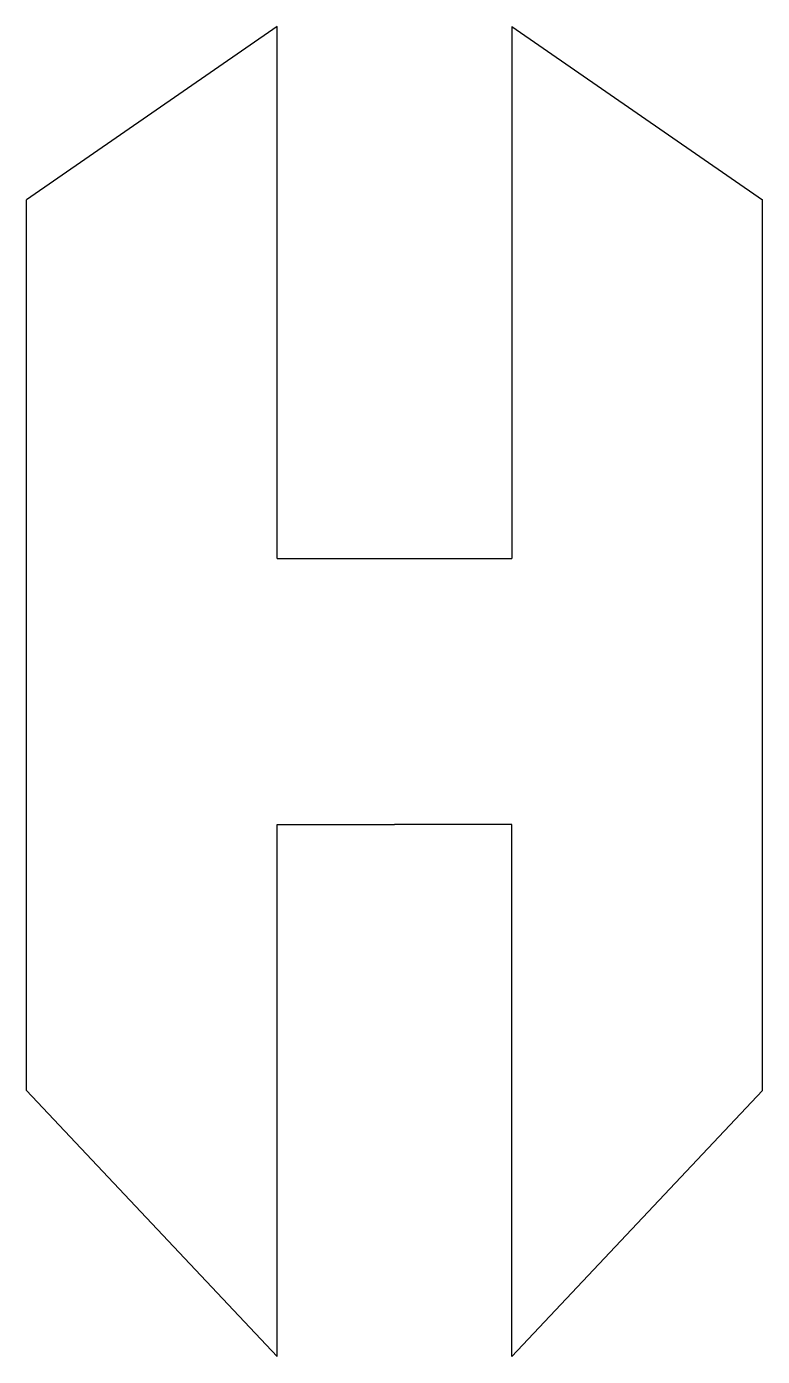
# Model space of a CAD drawing. Extents: x -5.5 to 5.5, y -4 to 16.
import ezdxf

# ---------------------------------------------------------------- set-up
doc = ezdxf.new("R2010")
doc.units = 0
doc.layers.get('0').update_dxf_attribs({"linetype": 'continuous'})

# ---------------------------------------------------------------- blocks, each defined once
blk = doc.blocks.new('PAD003')
at = {"color": 0}
for p, q in [((-1.765, 16), (-5.531487, 13.394196)), ((-1.765, 8), (-1.765, 16)), ((1.765, 16), (1.765, 8)), ((1.765, 16), (5.531487, 13.394196)), ((-5.531487, 0), (-5.531487, 13.394196)), ((5.531487, 0), (5.531487, 13.394196)), ((-1.765, 8), (0, 8)), ((0, 8), (1.765, 8)), ((-1.765, -4), (-1.765, 4)), ((-1.765, 4), (0, 4)), ((1.765, 4), (0, 4)), ((1.765, 0), (1.765, 4)), ((-1.765, -4), (-5.531487, 0)), ((1.765, -4), (1.765, 0)), ((1.765, -4), (5.531487, 0))]:
    blk.add_line(p, q, dxfattribs=at)

msp = doc.modelspace()

# ---------------------------------------------------------------- block references
at = {"color": 0}
msp.add_blockref('PAD003', (0, 0), dxfattribs=at)

doc.saveas('drawing.dxf')
